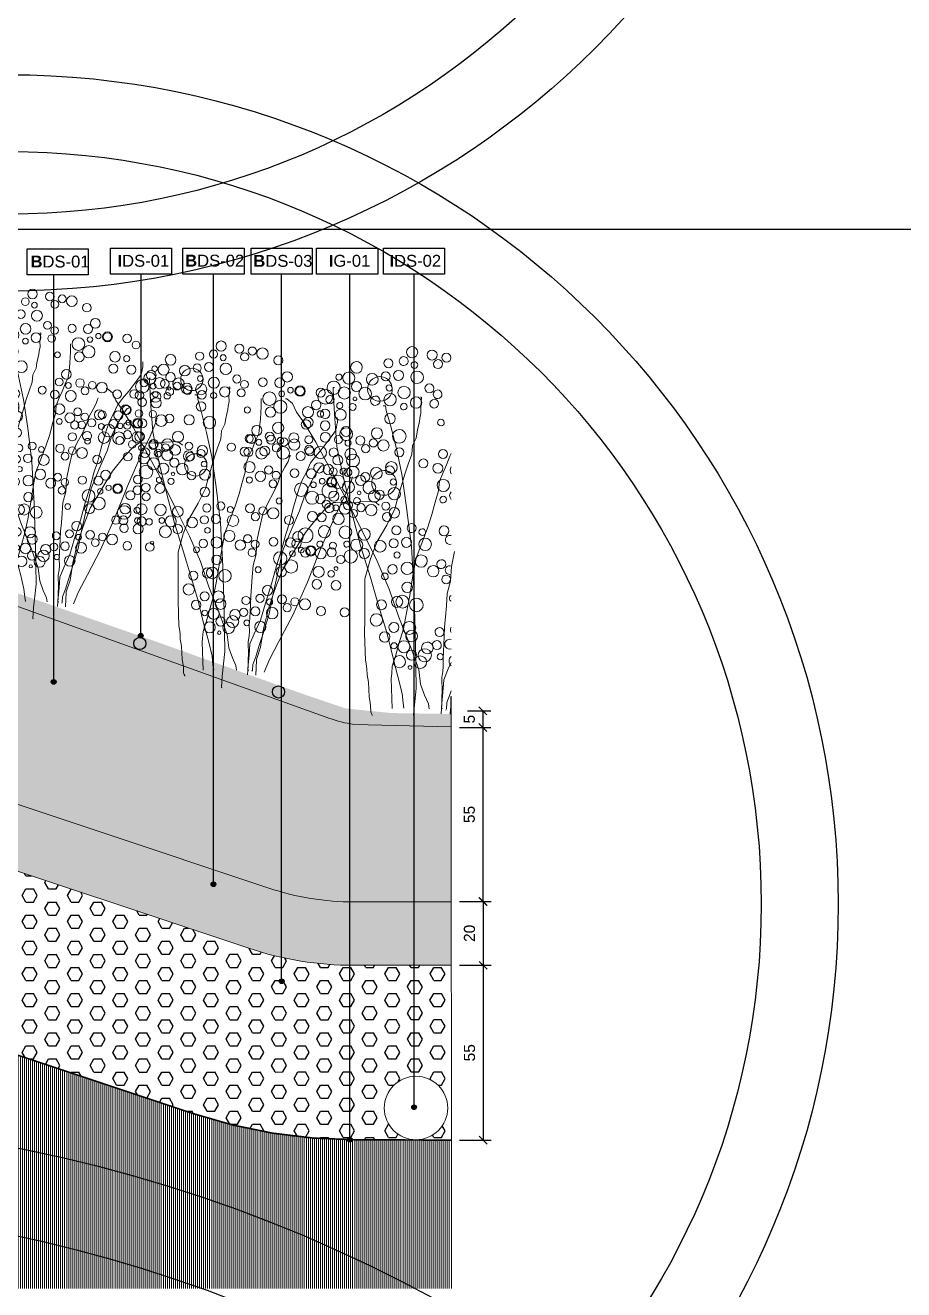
# Model space of a CAD drawing. Header units: metres. Extents: x -325 to 301, y -147 to 149.
# Drawn here: x 19.203 to 21.973, y 60.111 to 64.099 of the extents above; entities that cross this region are included whole.
import ezdxf

# ---------------------------------------------------------------- set-up
doc = ezdxf.new("R2010")
doc.units = ezdxf.units.M
doc.linetypes.add('ACAD_ISO03W100', pattern=[30, 12, -18])
doc.layers.get('Defpoints').update_dxf_attribs({"lineweight": 13})
for name, color, linetype, plot in [('-aux', 50, 'Continuous', False), ('-AUX-QAD', 5, 'Continuous', False), ('-AUX_MON', 3, 'Continuous', False), ('-AUX_RIM', 2, 'Continuous', False)]:
    doc.layers.add(name, color=color, linetype=linetype, plot=plot)
doc.layers.add('0-TX-1_25', color=7, linetype='Continuous', true_color=0x3f4f7f)
for name, color, linetype in [('02-L-Geotextile', 32, 'Continuous'), ('02-TRAÇ-D-linia 2', 251, 'Continuous'), ('10-DET-encoixinat', 37, 'Continuous'), ('10-DET_TERRENY_compactat', 252, 'Continuous'), ('10-DET_TERRENY_sol estructural', 251, 'Continuous'), ('A-KEYPLAN_HATCH', 7, 'Continuous'), ('A_TEXT_2', 7, 'Continuous')]:
    doc.layers.add(name, color=color, linetype=linetype)
for name, color, linetype, lineweight in [('05-VEG-gris 50%', 253, 'Continuous', 18), ('1-CM', 7, 'Continuous', 0), ('2-formigó', 7, 'Continuous', 0), ('2-L-secció', 1, 'Continuous', 0), ('3-TR Seleccionat', 44, 'Continuous', 0)]:
    doc.layers.add(name, color=color, linetype=linetype, lineweight=lineweight)
doc.styles.get("Standard").update_dxf_attribs({"font": 'arial.ttf'})
doc.dimstyles.new('ISO-25', dxfattribs={"dimtxt": 0.1, "dimasz": 0.1, "dimexe": 0.1, "dimexo": 0.1, "dimgap": 0.1, "dimtad": 1, "dimdec": 0, "dimlfac": 100, "dimzin": 9, "dimtxsty": 'Standard', "dimblk": 'OBLIQUE', "dimcen": 0.1, "dimadec": 0, "dimazin": 0, "dimtfac": 1, "dimtdec": 0, "dimtmove": 0, "dimatfit": 3, "dimldrblk": 'OBLIQUE', "dimfxl": 1, "dimarcsym": 0})

# ---------------------------------------------------------------- blocks, each defined once
blk = doc.blocks.new('ccddddddddddd')
for points in [[(92.171, 14.455), (92.16, 14.543), (92.149, 14.718), (92.084, 15.025), (91.996, 15.397), (91.908, 15.813), (91.777, 16.295), (91.645, 16.798), (91.492, 17.346), (91.361, 17.915), (91.229, 18.528), (91.12, 19.142), (91.098, 19.645), (91.087, 20.017), (91.087, 20.193), (91.109, 20.193)], [(90.232, 20.017), (90.254, 20.017), (90.353, 19.93), (90.419, 19.777), (90.55, 19.579), (90.747, 19.229), (90.966, 18.791), (91.229, 18.266), (91.514, 17.652), (91.777, 17.083), (91.974, 16.579), (92.127, 16.076), (92.325, 15.528), (92.456, 15.134), (92.478, 14.871), (92.544, 14.674), (92.609, 14.521), (92.62, 14.433)], [(92.631, 19.974), (92.653, 19.974), (92.642, 19.886), (92.631, 19.798), (92.631, 19.689), (92.609, 19.601), (92.598, 19.536), (92.576, 19.448), (92.555, 19.36), (92.533, 19.251), (92.467, 19.12), (92.445, 18.966), (92.379, 18.791), (92.314, 18.616), (92.248, 18.419), (92.182, 18.222), (92.116, 18.003), (91.963, 17.718), (91.788, 17.433), (91.656, 17.127), (91.547, 16.776), (91.536, 16.382), (91.525, 16.054), (91.514, 15.813), (91.514, 15.331), (91.525, 15.265), (91.536, 15.178), (91.536, 15.068), (91.547, 15.003), (91.558, 14.937), (91.558, 14.674), (91.569, 14.609), (91.58, 14.521), (91.58, 14.411), (91.591, 14.379), (91.602, 14.357), (91.602, 14.346)], [(91.963, 19.842), (92.007, 19.842), (92.018, 19.755), (92.084, 19.492), (92.171, 19.098), (92.259, 18.616), (92.325, 18.025), (92.39, 17.324), (92.412, 16.47), (92.412, 15.572), (92.401, 14.806), (92.335, 14.324), (92.314, 14.105), (92.325, 14.094)], [(93.256, 19.733), (93.256, 19.569), (93.245, 19.459), (93.234, 19.328), (93.212, 19.174), (93.19, 19.043), (93.124, 18.912), (93.058, 18.758), (92.993, 18.627), (92.927, 18.474), (92.905, 18.298), (92.839, 18.101), (92.774, 17.882), (92.686, 17.641), (92.576, 17.379), (92.467, 17.116), (92.401, 16.809), (92.335, 16.459), (92.27, 16.152), (92.204, 15.868), (92.116, 15.605), (92.051, 15.386), (91.985, 15.211), (91.974, 15.079), (91.963, 14.992), (91.963, 14.455)], [(94.734, 19.317), (94.734, 19.207), (94.723, 19.185), (94.712, 19.12), (94.69, 19.054), (94.624, 18.966), (94.537, 18.857), (94.427, 18.725), (94.296, 18.572), (94.186, 18.441), (94.099, 18.266), (94.011, 18.112), (93.945, 17.937), (93.88, 17.74), (93.814, 17.543), (93.748, 17.302), (93.661, 17.061), (93.573, 16.776), (93.463, 16.448), (93.354, 16.098), (93.222, 15.725), (93.113, 15.397), (92.981, 15.134), (92.894, 14.937), (92.872, 14.718), (92.85, 14.521), (92.839, 14.411), (92.828, 14.346), (92.828, 14.335)], [(92.85, 14.422), (92.839, 14.455), (92.85, 14.521), (92.85, 14.652), (92.861, 14.718), (92.861, 14.981), (92.883, 15.09), (92.894, 15.178), (92.894, 15.309), (92.905, 15.441), (92.916, 15.572), (92.927, 15.703), (92.938, 15.879), (92.96, 16.054), (92.981, 16.251), (93.003, 16.47), (93.069, 16.689), (93.091, 16.952), (93.157, 17.214), (93.222, 17.477), (93.332, 17.696), (93.441, 17.871), (93.529, 18.047), (93.595, 18.222), (93.682, 18.375), (93.748, 18.485), (93.77, 18.55), (93.781, 18.572), (93.792, 18.594), (93.792, 18.605)], [(92.916, 14.401), (92.927, 14.422), (92.938, 14.532), (93.003, 14.685), (93.069, 14.882), (93.179, 15.189), (93.288, 15.517), (93.376, 15.911), (93.595, 16.744), (93.77, 17.138), (93.945, 17.51), (94.055, 17.817), (94.164, 18.036), (94.296, 18.255), (94.384, 18.364), (94.405, 18.375), (94.416, 18.375)], [(93.157, 14.379), (93.266, 14.619), (93.463, 14.97), (93.748, 15.474), (94.055, 16.109), (94.34, 16.766), (94.624, 17.357), (94.844, 17.795), (94.975, 18.079), (94.997, 18.145)], [(92.992, 14.324), (92.992, 14.346), (93.003, 14.455), (93.014, 14.63), (93.102, 14.871), (93.168, 15.222), (93.277, 15.616), (93.409, 15.966), (93.562, 16.339), (94.044, 17.083), (94.307, 17.39), (94.504, 17.587), (94.614, 17.652), (94.657, 17.652), (94.745, 17.641), (95.008, 17.641), (95.03, 17.631), (95.052, 17.631)], [(94.745, 17.641), (95.106, 17.641), (95.128, 17.652), (95.413, 17.652), (95.413, 17.641), (95.435, 17.641), (95.435, 17.631), (95.446, 17.62), (95.457, 17.62), (95.457, 17.609), (95.479, 17.598), (95.49, 17.587), (95.501, 17.576)]]:
    blk.add_lwpolyline(points)
for centre, radius in [((92.507, 20.78), 0.0991), ((92.862, 20.718), 0.0883), ((91.511, 20.539), 0.104), ((92.08, 20.594), 0.0797), ((92.354, 20.627), 0.0797), ((92.54, 20.55), 0.059), ((92.961, 20.554), 0.0797), ((93.114, 20.663), 0.0797), ((93.311, 20.609), 0.11), ((93.618, 20.466), 0.0883), ((91.094, 20.189), 0.118), ((91.193, 20.375), 0.0548), ((91.368, 20.353), 0.108), ((91.5, 20.2), 0.0903), ((91.784, 20.32), 0.104), ((91.916, 20.145), 0.219), ((92.025, 20.364), 0.0797), ((92.255, 20.375), 0.0883), ((92.584, 20.331), 0.112), ((90.941, 20.036), 0.132), ((91.281, 20.09), 0.108), ((91.652, 20.068), 0.112), ((92.091, 19.948), 0.109), ((92.08, 20.156), 0.0547), ((92.343, 20.068), 0.109), ((92.796, 20.127), 0.0797), ((92.939, 20.017), 0.0774), ((93.3, 20.05), 0.0834), ((93.629, 20.028), 0.0936), ((93.782, 20.138), 0.101), ((90.776, 19.893), 0.0836), ((90.929, 19.729), 0.0834), ((91.204, 19.707), 0.098), ((91.193, 19.871), 0.0548), ((91.423, 19.838), 0.062), ((91.467, 19.981), 0.0328), ((91.828, 19.937), 0.0834), ((92.332, 19.817), 0.059), ((92.551, 19.882), 0.101), ((92.873, 19.853), 0.0774), ((93.421, 19.722), 0.131), ((93.662, 19.809), 0.0558), ((93.837, 19.875), 0.0548), ((94.023, 19.853), 0.101), ((94.023, 19.853), 0.0855), ((94.428, 19.809), 0.0883), ((90.087, 19.507), 0.0991), ((90.623, 19.587), 0.0883), ((92.08, 19.609), 0.0936), ((92.983, 19.514), 0.059), ((93.432, 19.459), 0.101), ((93.629, 19.558), 0.128), ((93.629, 19.558), 0.128), ((94.166, 19.437), 0.108), ((94.604, 19.667), 0.0797), ((89.599, 19.321), 0.0797), ((89.933, 19.354), 0.0797), ((90.119, 19.277), 0.059), ((90.36, 19.321), 0.0883), ((90.625, 19.278), 0.0692), ((90.919, 19.313), 0.0876), ((91.291, 19.357), 0.114), ((91.839, 19.357), 0.0991), ((92.233, 19.291), 0.121), ((94.407, 19.393), 0.0639), ((89.545, 19.091), 0.0797), ((89.835, 19.102), 0.0883), ((90.163, 19.058), 0.112), ((90.471, 18.991), 0.0797), ((90.624, 19.101), 0.0797), ((90.821, 19.046), 0.11), ((93.155, 19.106), 0.0991), ((94.122, 19.196), 0.0936), ((94.494, 19.163), 0.0936), ((94.899, 19.037), 0.0991), ((90.957, 18.739), 0.0928), ((91.128, 18.904), 0.0883), ((91.4, 18.886), 0.114), ((92.078, 18.741), 0.104), ((92.647, 18.796), 0.0797), ((93.002, 18.953), 0.0797), ((93.188, 18.876), 0.059), ((93.429, 18.92), 0.0883), ((93.528, 18.756), 0.0797), ((93.681, 18.866), 0.0797), ((93.878, 18.811), 0.11), ((94.745, 18.884), 0.0797), ((94.932, 18.807), 0.059), ((95.173, 18.851), 0.0883), ((95.425, 18.796), 0.0797), ((95.622, 18.742), 0.11), ((91.118, 18.515), 0.118), ((91.217, 18.701), 0.0548), ((91.392, 18.679), 0.108), ((91.524, 18.526), 0.0903), ((91.808, 18.647), 0.104), ((91.94, 18.471), 0.219), ((92.049, 18.69), 0.0797), ((92.904, 18.701), 0.0883), ((93.232, 18.658), 0.112), ((94.185, 18.668), 0.0883), ((94.647, 18.632), 0.0883), ((94.975, 18.588), 0.112), ((95.271, 18.687), 0.0797), ((95.928, 18.599), 0.0883), ((90.965, 18.362), 0.132), ((91.305, 18.417), 0.108), ((91.491, 18.307), 0.0328), ((91.676, 18.395), 0.112), ((91.852, 18.263), 0.0834), ((92.115, 18.274), 0.109), ((92.104, 18.482), 0.0547), ((92.991, 18.395), 0.109), ((93.199, 18.209), 0.101), ((93.364, 18.329), 0.0797), ((93.867, 18.252), 0.0834), ((94.196, 18.23), 0.0936), ((94.349, 18.34), 0.101), ((94.624, 18.255), 0.0774), ((94.909, 18.233), 0.0774), ((90.8, 18.22), 0.0836), ((90.953, 18.055), 0.0834), ((91.228, 18.033), 0.098), ((91.217, 18.198), 0.0548), ((91.447, 18.165), 0.062), ((92.98, 18.143), 0.059), ((93.44, 18.055), 0.0774), ((93.506, 18.22), 0.0774), ((94.229, 18.012), 0.0558), ((94.404, 18.077), 0.0548), ((94.59, 18.055), 0.101), ((94.59, 18.055), 0.0855), ((95.249, 18.134), 0.0903), ((90.647, 17.913), 0.0883), ((92.104, 17.935), 0.0936), ((93.988, 17.924), 0.131), ((94.196, 17.76), 0.128), ((94.196, 17.76), 0.128), ((94.622, 17.779), 0.0991), ((95.413, 17.751), 0.114), ((90.514, 17.581), 0.132), ((90.854, 17.636), 0.108), ((91.225, 17.614), 0.112), ((91.562, 17.566), 0.104), ((92.132, 17.621), 0.0797), ((92.406, 17.653), 0.0797), ((92.592, 17.577), 0.059), ((92.978, 17.587), 0.0883), ((93.23, 17.532), 0.0797), ((93.428, 17.478), 0.11), ((93.55, 17.716), 0.059), ((94.469, 17.625), 0.0797), ((94.655, 17.549), 0.059), ((94.896, 17.593), 0.0883), ((95.148, 17.538), 0.0797), ((95.345, 17.483), 0.11), ((95.632, 17.554), 0.0774), ((90.349, 17.439), 0.0836), ((90.502, 17.274), 0.0834), ((90.777, 17.252), 0.098), ((90.766, 17.417), 0.0548), ((90.996, 17.384), 0.062), ((91.245, 17.402), 0.0548), ((91.42, 17.38), 0.108), ((91.552, 17.226), 0.0903), ((91.836, 17.347), 0.104), ((92.077, 17.391), 0.0797), ((92.307, 17.402), 0.0883), ((92.636, 17.358), 0.112), ((93.077, 17.423), 0.0797), ((93.734, 17.335), 0.0883), ((94.37, 17.374), 0.0883), ((94.699, 17.33), 0.112), ((94.994, 17.428), 0.0797), ((95.652, 17.341), 0.0883), ((91.308, 17.182), 0.118), ((92.132, 17.183), 0.0547), ((92.557, 17.062), 0.109), ((92.913, 16.996), 0.0797), ((93.899, 17.007), 0.101), ((91.04, 16.974), 0.0328), ((91.905, 16.81), 0.059), ((92.042, 16.93), 0.0834), ((92.305, 16.941), 0.109), ((92.765, 16.876), 0.101), ((93.055, 16.886), 0.0774), ((93.417, 16.919), 0.0834), ((93.745, 16.897), 0.0936), ((94.14, 16.722), 0.101), ((92.294, 16.602), 0.0936), ((92.989, 16.722), 0.0774), ((93.537, 16.591), 0.131), ((93.778, 16.678), 0.0558), ((93.953, 16.744), 0.0548), ((94.14, 16.722), 0.0855), ((94.545, 16.678), 0.0883), ((94.72, 16.536), 0.0797), ((91.829, 16.306), 0.0876), ((92.108, 16.35), 0.0991), ((92.201, 16.35), 0.114), ((92.448, 16.284), 0.121), ((93.099, 16.383), 0.059), ((93.548, 16.328), 0.101), ((93.745, 16.427), 0.128), ((93.745, 16.427), 0.128), ((94.282, 16.306), 0.108), ((94.523, 16.262), 0.0639), ((91.731, 16.039), 0.11), ((94.238, 16.065), 0.0936), ((94.611, 16.032), 0.0936), ((92.038, 15.897), 0.0883), ((92.309, 15.879), 0.114), ((92.346, 15.735), 0.104), ((92.845, 15.789), 0.0797), ((93.119, 15.822), 0.0797), ((93.272, 15.975), 0.0991), ((93.546, 15.789), 0.0883), ((91.866, 15.732), 0.0928), ((92.029, 15.57), 0.0548), ((92.204, 15.548), 0.108), ((92.62, 15.516), 0.104), ((92.79, 15.559), 0.0797), ((93.02, 15.57), 0.0883), ((93.349, 15.527), 0.112), ((93.305, 15.746), 0.059), ((93.644, 15.625), 0.0797), ((93.798, 15.735), 0.0797), ((93.995, 15.68), 0.11), ((94.302, 15.537), 0.0883), ((94.763, 15.501), 0.0883), ((92.116, 15.286), 0.108), ((92.335, 15.395), 0.0903), ((92.488, 15.264), 0.112), ((92.571, 15.384), 0.118), ((92.845, 15.351), 0.0547), ((93.108, 15.264), 0.109), ((92.303, 15.176), 0.0328)]:
    blk.add_circle(centre, radius)
blk = doc.blocks.new('hatch keyplan 2')
at = {"layer": 'A-KEYPLAN_HATCH'}
blk.add_lwpolyline([(0, 0.00548), (0.01287, 0.00548), (0.01287, 0), (0, 0)], close=True, dxfattribs=at)
blk = doc.blocks.new('hatch keyplan')
at = {"layer": 'A-KEYPLAN_HATCH'}
blk.add_blockref('hatch keyplan 2', (1.43058, 0.85215), dxfattribs=at)
blk = doc.blocks.new('I-06A')
at = {"layer": 'A-KEYPLAN_HATCH'}
blk.add_blockref('hatch keyplan', (-1.43058, -0.85215), dxfattribs=at)
at = {"layer": 'A_TEXT_2', "insert": (-0.0008, 0.00405), "char_height": 0.0025, "attachment_point": 1}
blk.add_mtext_dynamic_manual_height_columns('\\pi0.00229;{\\fArial|b1|i0|c0|p34;I}DS-01', width=0.0145619, gutter_width=0.015, heights=[0], dxfattribs=at)
blk = doc.blocks.new('B-DS01')
at = {"layer": 'A-KEYPLAN_HATCH'}
blk.add_blockref('hatch keyplan', (-1.43058, -0.85215), dxfattribs=at)
at = {"layer": 'A_TEXT_2', "insert": (-0.0008, 0.00403), "char_height": 0.0025, "attachment_point": 1}
blk.add_mtext_dynamic_manual_height_columns('\\pi0.00152;{\\fArial|b1|i0|c0|p34;B}DS-01', width=0.0145619, gutter_width=0.015, heights=[0], dxfattribs=at)
blk = doc.blocks.new('I-06B')
at = {"layer": 'A-KEYPLAN_HATCH'}
blk.add_blockref('hatch keyplan', (-1.43058, -0.85215), dxfattribs=at)
at = {"layer": 'A_TEXT_2', "insert": (-0.0008, 0.00405), "char_height": 0.0025, "attachment_point": 1}
blk.add_mtext_dynamic_manual_height_columns('\\pi0.00206;{\\fArial|b1|i0|c0|p34;I}DS-02', width=0.0145619, gutter_width=0.015, heights=[0], dxfattribs=at)
blk = doc.blocks.new('_Oblique')
at = {"color": 0, "lineweight": -2}
blk.add_line((-0.5, -0.5), (0.5, 0.5), dxfattribs=at)
blk = doc.blocks.new('*D85')
at = {"layer": '0-TX-1_25', "color": 0, "lineweight": -2, "transparency": 16777216}
for p, q in [((20.597, 61.937), (20.6709, 61.937)), ((20.6459, 61.937), (20.6459, 61.8845)), ((20.5722, 61.8845), (20.6709, 61.8845))]:
    blk.add_line(p, q, dxfattribs=at)
at = {"layer": 'Defpoints', "color": 0, "transparency": 16777216}
for p in [(20.572, 61.937), (20.5472, 61.8845), (20.6459, 61.8845)]:
    blk.add_point(p, dxfattribs=at)
at = {"layer": '0-TX-1_25', "color": 0, "lineweight": -2, "transparency": 16777216, "xscale": 0.025, "yscale": 0.025, "zscale": 0.025}
for p, rotation in [((20.6459, 61.937), 90), ((20.6459, 61.8845), 270)]:
    blk.add_blockref('_Oblique', p, dxfattribs=dict(at, rotation=rotation))
at = {"layer": '0-TX-1_25', "color": 0, "transparency": 16777216, "insert": (20.6031, 61.9108), "char_height": 0.035, "attachment_point": 5, "rotation": 90}
blk.add_mtext('5', dxfattribs=at)
blk = doc.blocks.new('*D86')
at = {"layer": '0-TX-1_25', "color": 0, "lineweight": -2, "transparency": 16777216}
for p, q in [((20.5869, 61.8845), (20.6709, 61.8845)), ((20.6459, 61.8845), (20.6459, 61.336)), ((20.5722, 61.336), (20.6709, 61.336))]:
    blk.add_line(p, q, dxfattribs=at)
at = {"layer": 'Defpoints', "color": 0, "transparency": 16777216}
for p in [(20.5619, 61.8845), (20.5472, 61.336), (20.6459, 61.336)]:
    blk.add_point(p, dxfattribs=at)
at = {"layer": '0-TX-1_25', "color": 0, "lineweight": -2, "transparency": 16777216, "xscale": 0.025, "yscale": 0.025, "zscale": 0.025}
for p, rotation in [((20.6459, 61.8845), 90), ((20.6459, 61.336), 270)]:
    blk.add_blockref('_Oblique', p, dxfattribs=dict(at, rotation=rotation))
at = {"layer": '0-TX-1_25', "color": 0, "transparency": 16777216, "insert": (20.6031, 61.6103), "char_height": 0.035, "attachment_point": 5, "rotation": 90}
blk.add_mtext('55', dxfattribs=at)
blk = doc.blocks.new('*D87')
at = {"layer": '0-TX-1_25', "color": 0, "lineweight": -2, "transparency": 16777216}
for p, q in [((20.5869, 61.336), (20.6716, 61.336)), ((20.6466, 61.336), (20.6466, 61.1345)), ((20.5722, 61.1345), (20.6716, 61.1345))]:
    blk.add_line(p, q, dxfattribs=at)
at = {"layer": 'Defpoints', "color": 0, "transparency": 16777216}
for p in [(20.5619, 61.336), (20.5472, 61.1345), (20.6466, 61.1345)]:
    blk.add_point(p, dxfattribs=at)
at = {"layer": '0-TX-1_25', "color": 0, "lineweight": -2, "transparency": 16777216, "xscale": 0.025, "yscale": 0.025, "zscale": 0.025}
for p, rotation in [((20.6466, 61.336), 90), ((20.6466, 61.1345), 270)]:
    blk.add_blockref('_Oblique', p, dxfattribs=dict(at, rotation=rotation))
at = {"layer": '0-TX-1_25', "color": 0, "transparency": 16777216, "insert": (20.6037, 61.2353), "char_height": 0.035, "attachment_point": 5, "rotation": 90}
blk.add_mtext('20', dxfattribs=at)
blk = doc.blocks.new('*D88')
at = {"layer": '0-TX-1_25', "color": 0, "lineweight": -2, "transparency": 16777216}
for p, q in [((20.5869, 61.1345), (20.6716, 61.1345)), ((20.6466, 61.1345), (20.6466, 60.5831)), ((20.5722, 60.5831), (20.6716, 60.5831))]:
    blk.add_line(p, q, dxfattribs=at)
at = {"layer": 'Defpoints', "color": 0, "transparency": 16777216}
for p in [(20.5619, 61.1345), (20.5472, 60.5831), (20.6466, 60.5831)]:
    blk.add_point(p, dxfattribs=at)
at = {"layer": '0-TX-1_25', "color": 0, "lineweight": -2, "transparency": 16777216, "xscale": 0.025, "yscale": 0.025, "zscale": 0.025}
for p, rotation in [((20.6466, 61.1345), 90), ((20.6466, 60.5831), 270)]:
    blk.add_blockref('_Oblique', p, dxfattribs=dict(at, rotation=rotation))
at = {"layer": '0-TX-1_25', "color": 0, "transparency": 16777216, "insert": (20.6038, 60.8588), "char_height": 0.035, "attachment_point": 5, "rotation": 90}
blk.add_mtext('55', dxfattribs=at)
blk = doc.blocks.new('POINT')
at = {"layer": '0-TX-1_25'}
h = blk.add_hatch(dxfattribs=at)
h.set_pattern_fill('ANGLE', color=256)
h.set_pattern_definition([(0, (-83.747, -12.726), (0, 6.985), [5.08, -1.905]), (90, (-83.747, -12.726), (-6.985, 4e-16), [5.08, -1.905])])
edge = h.paths.add_edge_path()
edge.add_arc((0, 0), 0.0075, 0, 360)
h = blk.add_hatch(color=256, dxfattribs=at)
h.dxf.hatch_style = 1
edge = h.paths.add_edge_path()
edge.add_arc((0, 0), 0.0075, 0, 360)
blk.add_circle((0, 0), 0.0075, dxfattribs=at)
blk = doc.blocks.new('IG01')
at = {"layer": 'A-KEYPLAN_HATCH', "xscale": 10, "yscale": 10, "zscale": 10}
blk.add_blockref('hatch keyplan', (-14.3058, -8.5215), dxfattribs=at)
at = {"layer": 'A_TEXT_2', "insert": (-0.008, 0.0405), "char_height": 0.025, "attachment_point": 1}
blk.add_mtext_dynamic_manual_height_columns('\\pi0.03354;{\\fArial|b1|i0|c0|p34;I}G-01', width=0.145619, gutter_width=0.15, heights=[0], dxfattribs=at)
blk = doc.blocks.new('B-DS02')
at = {"layer": 'A-KEYPLAN_HATCH'}
blk.add_blockref('hatch keyplan', (-1.43058, -0.85215), dxfattribs=at)
at = {"layer": 'A_TEXT_2', "insert": (-0.0008, 0.00408), "char_height": 0.0025, "attachment_point": 1}
blk.add_mtext_dynamic_manual_height_columns('\\pi0.00129;{\\fArial|b1|i0|c0|p34;B}DS-02', width=0.0145619, gutter_width=0.015, heights=[0], dxfattribs=at)
blk = doc.blocks.new('B-DS03')
at = {"layer": 'A-KEYPLAN_HATCH'}
blk.add_blockref('hatch keyplan', (-1.43058, -0.85215), dxfattribs=at)
at = {"layer": 'A_TEXT_2', "insert": (-0.0008, 0.00403), "char_height": 0.0025, "attachment_point": 1}
blk.add_mtext_dynamic_manual_height_columns('\\pi0.00128;{\\fArial|b1|i0|c0|p34;B}DS-03', width=0.0145619, gutter_width=0.015, heights=[0], dxfattribs=at)

msp = doc.modelspace()

# ---------------------------------------------------------------- hatches: boundary and pattern name
at = {"layer": '10-DET-encoixinat'}
h = msp.add_hatch(dxfattribs=at)
h.set_pattern_fill('CROSS', color=256, scale=0.05, angle=91.6689)
h.set_pattern_definition([(135.91082, (8.614241, 57.76429), (-0.017675436, -0.000281006), [0.00625, -0.01875]), (225.91082, (8.614171, 57.768709), (0.000281006, -0.017675436), [0.00625, -0.01875])])
edge = h.paths.add_edge_path()
edge.add_line((20.5464, 61.3345), (20.546, 61.8872))
edge.add_line((20.546, 61.8872), (20.2397, 61.8945))
edge.add_arc((20.2913, 62.2755), 0.3845, 250.1312, 262.2851, ccw=False)
edge.add_line((20.1606, 61.9139), (18.8535, 62.3831))
edge.add_line((18.8535, 62.3831), (18.7636, 62.3831))
edge.add_line((18.7636, 62.3831), (18.7636, 62.2131))
edge.add_line((18.7636, 62.2131), (18.8536, 61.8831))
edge.add_line((18.8536, 61.8831), (18.8933, 61.7374))
edge.add_line((18.8933, 61.7374), (19.9709, 61.3782))
edge.add_arc((20.2397, 62.1845), 0.85, 251.565, 270)
edge.add_line((20.2397, 61.3345), (20.5464, 61.3345))
at = {"layer": '10-DET_TERRENY_compactat'}
h = msp.add_hatch(dxfattribs=at)
h.set_pattern_fill('HEX', color=256, scale=0.002, angle=0.57823)
h.paths.add_polyline_path([(20.546, 61.8872), (20.546, 61.9271), (20.3576, 61.9301), (20.2128, 61.9448), (20.0845, 61.9883), (19.6141, 62.1559), (19.1906, 62.304), (18.8551, 62.3996), (18.7636, 62.3996), (18.7636, 62.3831), (18.8535, 62.3831), (19.1487, 62.2771), (19.8231, 62.0288), (20.0404, 61.957), (20.1606, 61.9139), (20.2202, 61.8976), (20.2594, 61.894)])
at = {"layer": '10-DET_TERRENY_sol estructural'}
h = msp.add_hatch(dxfattribs=at)
h.set_pattern_fill('AR-SAND', color=256, scale=0.0004, angle=-43.7343)
h.set_pattern_definition([(289.31222, (17.140744, 53.370754), (0.018798228, -0.00550243), [0, -0.0154432, 0, -0.017272, 0, -0.01651]), (259.31222, (17.140744, 53.370754), (0.02162803, -0.02603235), [0, -0.0083312, 0, -0.0139192, 0, -0.005334]), (219.31222, (17.144644, 53.382626), (-0.009821156, -0.030076876), [0, -0.00508, 0, -0.018288, 0, -0.023876]), (209.31222, (17.144644, 53.382626), (-0.00106157, -0.03179966), [0, -0.00254, 0, -0.0119888, 0, -0.013716])])
edge = h.paths.add_edge_path()
edge.add_line((20.5465, 61.1345), (20.5464, 61.3345))
edge.add_line((20.5464, 61.3345), (20.2397, 61.3345))
edge.add_arc((20.2397, 62.1845), 0.85, 251.565, 270, ccw=False)
edge.add_line((19.9709, 61.3782), (18.8933, 61.7374))
edge.add_line((18.8933, 61.7374), (18.9565, 61.5055))
edge.add_line((18.9565, 61.5055), (19.9076, 61.1884))
edge.add_arc((20.2397, 62.1845), 1.05, 251.565, 270)
edge.add_line((20.2397, 61.1345), (20.5465, 61.1345))
h = msp.add_hatch(dxfattribs=at)
h.set_pattern_fill('HEX', color=256, scale=0.0075, angle=0.01078)
edge = h.paths.add_edge_path()
edge.add_arc((20.435, 60.6845), 0.1, 270.7339, 629.2661)
edge.add_line((20.4337, 60.5845), (20.2397, 60.5845))
edge.add_arc((20.2397, 62.1845), 1.6, 251.565, 270, ccw=False)
edge.add_line((19.7337, 60.6666), (19.1305, 60.8677))
edge.add_line((19.1305, 60.8677), (18.9565, 61.5055))
edge.add_line((18.9565, 61.5055), (19.9076, 61.1884))
edge.add_arc((20.2397, 62.1845), 1.05, 251.565, 270)
edge.add_line((20.2397, 61.1345), (20.5465, 61.1345))
edge.add_line((20.5465, 61.1345), (20.5469, 60.5845))
edge.add_line((20.5469, 60.5845), (20.4363, 60.5845))
at = {"layer": '3-TR Seleccionat'}
h = msp.add_hatch(dxfattribs=at)
h.set_pattern_fill('ANSI31', color=256, scale=0.002, angle=225, style=0)
h.set_pattern_definition([(270, (1.083747, 0.0628616), (0.00635, -4e-19), [])])
edge = h.paths.add_edge_path()
edge.add_line((20.5472, 60.1148), (20.5469, 60.5845))
edge.add_line((20.5469, 60.5845), (20.2397, 60.5845))
edge.add_arc((20.2397, 62.1845), 1.6, 251.565, 270, ccw=False)
edge.add_line((19.7337, 60.6666), (19.1305, 60.8677))
edge.add_line((19.1305, 60.8677), (18.8536, 61.8831))
edge.add_line((18.8536, 61.8831), (18.8536, 60.1148))
edge.add_line((18.8536, 60.1148), (20.5472, 60.1148))

# ---------------------------------------------------------------- linework, layer by layer
at = {"layer": '-aux'}
msp.add_lwpolyline([(12.2345, 63.4567), (142.2345, 63.4567)], dxfattribs=at)
at = {"layer": '-AUX-QAD'}
for radius in [2.6156, 2.373]:
    msp.add_circle((19.1505, 65.8766), radius, dxfattribs=at)
at = {"layer": '-AUX_MON'}
for radius in [2.6156, 2.373]:
    msp.add_circle((19.1505, 61.3278), radius, dxfattribs=at)
at = {"layer": '-AUX_RIM'}
for radius in [4.6517, 4.3795]:
    msp.add_circle((18.2704, 55.9958), radius, dxfattribs=at)
at = {"layer": '0-TX-1_25'}
for p, q in [((19.5673, 62.174), (19.5681, 63.3145)), ((20.4289, 60.687), (20.4289, 63.3145))]:
    msp.add_line(p, q, dxfattribs=at)
for points in [[(19.2927, 62.0285), (19.2927, 63.3124)], [(19.7964, 61.3902), (19.7964, 63.3145)], [(20.0115, 61.0843), (20.0115, 63.3145)], [(20.2268, 60.5846), (20.2266, 63.3145)]]:
    msp.add_lwpolyline(points, dxfattribs=at)
at = {"layer": '02-L-Geotextile', "linetype": 'ACAD_ISO03W100', "ltscale": 0.002, "const_width": 0.005}
msp.add_lwpolyline([(20.5469, 60.5831), (20.2397, 60.5845, -0.080612), (19.7337, 60.6666), (19.1305, 60.8677), (18.8454, 61.9331)], format="xyb", dxfattribs=at)
at = {"layer": '02-TRAÇ-D-linia 2'}
for centre in [(19.5644, 62.1495), (20.0016, 61.9967)]:
    msp.add_circle(centre, 0.0191, dxfattribs=at)
at = {"layer": '05-VEG-gris 50%'}
for p, q in [((20.1741, 62.9566), (20.178, 62.9567)), ((20.1751, 62.9255), (20.1741, 62.9566)), ((20.0236, 62.921), (20.0275, 62.9211)), ((20.0275, 62.9211), (20.0455, 62.9061)), ((20.0455, 62.9061), (20.0579, 62.8793)), ((20.179, 62.8596), (20.1751, 62.9255)), ((20.3313, 62.8991), (20.3391, 62.8993)), ((20.3391, 62.8993), (20.3415, 62.8839)), ((20.4491, 62.926), (20.4529, 62.9261)), ((20.4515, 62.9105), (20.45, 62.8949)), ((20.45, 62.8949), (20.4506, 62.8755)), ((20.4529, 62.9261), (20.4515, 62.9105)), ((20.0579, 62.8793), (20.0823, 62.845)), ((20.1856, 62.7704), (20.179, 62.8596)), ((20.3415, 62.8839), (20.3545, 62.8377)), ((20.4456, 62.8482), (20.4422, 62.8325)), ((20.4472, 62.8599), (20.4456, 62.8482)), ((20.4506, 62.8755), (20.4472, 62.8599)), ((20.0823, 62.845), (20.1191, 62.784)), ((20.3545, 62.8377), (20.3722, 62.7683)), ((20.4387, 62.8169), (20.4354, 62.7973)), ((20.4422, 62.8325), (20.4387, 62.8169)), ((20.1191, 62.784), (20.1602, 62.7075)), ((20.2082, 62.6623), (20.1856, 62.7704)), ((20.3722, 62.7683), (20.3903, 62.6833)), ((20.4245, 62.7737), (20.4214, 62.7464)), ((20.4354, 62.7973), (20.4245, 62.7737)), ((20.4214, 62.7464), (20.4107, 62.715)), ((20.5421, 62.7403), (20.5312, 62.7128)), ((20.546, 62.7489), (20.5421, 62.7403)), ((20.1602, 62.7075), (20.2096, 62.6157)), ((20.4107, 62.715), (20.4, 62.6836)), ((20.5203, 62.6892), (20.5095, 62.6617)), ((20.5312, 62.7128), (20.5203, 62.6892)), ((20.2348, 62.5543), (20.2082, 62.6623)), ((20.3894, 62.6483), (20.3788, 62.6131)), ((20.4, 62.6836), (20.3894, 62.6483)), ((20.3903, 62.6833), (20.4051, 62.5789)), ((20.5095, 62.6617), (20.5065, 62.6305)), ((20.2096, 62.6157), (20.2634, 62.5086)), ((20.3788, 62.6131), (20.3683, 62.5739)), ((20.5065, 62.6305), (20.4959, 62.5952)), ((20.3683, 62.5739), (20.3426, 62.5226)), ((20.4051, 62.5789), (20.4205, 62.455)), ((20.4959, 62.5952), (20.4854, 62.556)), ((20.2611, 62.4541), (20.2348, 62.5543)), ((20.4854, 62.556), (20.4712, 62.5129)), ((20.2634, 62.5086), (20.313, 62.4091)), ((20.3426, 62.5226), (20.3131, 62.4712)), ((20.4712, 62.5129), (20.4532, 62.4657)), ((20.2912, 62.3579), (20.2611, 62.4541)), ((20.3131, 62.4712), (20.2914, 62.4162)), ((20.4205, 62.455), (20.4289, 62.3038)), ((20.4532, 62.4657), (20.4351, 62.4186)), ((20.2914, 62.4162), (20.2739, 62.3535)), ((20.313, 62.4091), (20.3506, 62.3208)), ((20.4351, 62.4186), (20.4251, 62.3639)), ((20.5466, 62.3928), (20.5569, 62.4397)), ((20.5442, 62.3461), (20.5466, 62.3928)), ((20.2739, 62.3535), (20.274, 62.2836)), ((20.3172, 62.2693), (20.2912, 62.3579)), ((20.4251, 62.3639), (20.4153, 62.3014)), ((20.5337, 62.3069), (20.5442, 62.3461)), ((20.3506, 62.3208), (20.3805, 62.2324)), ((20.4153, 62.3014), (20.4053, 62.2467)), ((20.4289, 62.3038), (20.4337, 62.1446)), ((20.531, 62.268), (20.5337, 62.3069)), ((20.274, 62.2836), (20.2738, 62.2253)), ((20.3431, 62.1846), (20.3172, 62.2693)), ((20.5281, 62.2329), (20.531, 62.268)), ((20.2738, 62.2253), (20.2732, 62.1825)), ((20.3805, 62.2324), (20.4184, 62.1364)), ((20.4053, 62.2467), (20.3952, 62.1959)), ((20.5252, 62.2018), (20.5281, 62.2329)), ((20.2732, 62.1825), (20.2757, 62.0971)), ((20.3608, 62.1113), (20.3431, 62.1846)), ((20.3952, 62.1959), (20.3811, 62.1489)), ((20.5229, 62.1473), (20.5242, 62.1706)), ((20.5242, 62.1706), (20.5252, 62.2018)), ((20.3811, 62.1489), (20.3706, 62.1097)), ((20.4184, 62.1364), (20.4438, 62.0672)), ((20.4337, 62.1446), (20.4358, 62.0087)), ((20.5217, 62.1239), (20.5229, 62.1473)), ((20.2757, 62.0971), (20.278, 62.0856)), ((20.3706, 62.1097), (20.3599, 62.0783)), ((20.3783, 62.0458), (20.3608, 62.1113)), ((20.5204, 62.1006), (20.5217, 62.1239)), ((20.5211, 62.0773), (20.5204, 62.1006)), ((20.546, 62.0898), (20.5369, 62.07)), ((20.278, 62.0856), (20.2804, 62.0701)), ((20.2804, 62.0701), (20.281, 62.0507)), ((20.281, 62.0507), (20.2833, 62.0391)), ((20.3586, 62.0549), (20.3571, 62.0394)), ((20.3599, 62.0783), (20.3586, 62.0549)), ((20.4438, 62.0672), (20.449, 62.0208)), ((20.5164, 62.0422), (20.5197, 62.0617)), ((20.5197, 62.0617), (20.5211, 62.0773)), ((20.5369, 62.07), (20.5224, 62.0346)), ((20.2833, 62.0391), (20.2856, 62.0275)), ((20.2856, 62.0275), (20.287, 61.9809)), ((20.3571, 62.0394), (20.36, 61.9443)), ((20.3916, 61.9918), (20.3783, 62.0458)), ((20.449, 62.0208), (20.4617, 61.9862)), ((20.5178, 61.9956), (20.5164, 62.0422)), ((20.5224, 62.0346), (20.5197, 61.9957)), ((20.287, 61.9809), (20.2893, 61.9693)), ((20.3945, 61.9608), (20.3916, 61.9918)), ((20.4358, 62.0087), (20.4267, 61.923)), ((20.4617, 61.9862), (20.4742, 61.9594)), ((20.5162, 61.9839), (20.5178, 61.9956)), ((20.5169, 61.9606), (20.5162, 61.9839)), ((20.5197, 61.9957), (20.5169, 61.9606)), ((20.5323, 61.963), (20.5432, 61.9906)), ((20.5432, 61.9906), (20.546, 62.0001)), ((20.5444, 61.9498), (20.5454, 61.9809)), ((20.5454, 61.9809), (20.546, 61.9829)), ((20.2893, 61.9693), (20.2917, 61.9539)), ((20.2917, 61.9539), (20.2923, 61.9345)), ((20.2923, 61.9345), (20.2944, 61.9287)), ((20.3969, 61.9454), (20.3945, 61.9608)), ((20.4742, 61.9594), (20.4766, 61.9439)), ((20.5155, 61.9412), (20.5139, 61.9295)), ((20.5153, 61.9489), (20.5169, 61.9606)), ((20.5174, 61.9432), (20.5153, 61.9489)), ((20.5169, 61.9606), (20.5155, 61.9412)), ((20.5292, 61.9396), (20.531, 61.9436)), ((20.531, 61.9436), (20.5323, 61.963)), ((20.543, 61.9303), (20.5444, 61.9498)), ((20.5431, 61.9265), (20.543, 61.9303)), ((20.2944, 61.9287), (20.2965, 61.9249)), ((20.2965, 61.9249), (20.2965, 61.9229)), ((20.5139, 61.9295), (20.514, 61.9275))]:
    msp.add_line(p, q, dxfattribs=at)
for centre, major_axis, start_param, end_param in [((20.4228, 63.0682), (0.0124, 0.0124), 5.527809, 11.810994), ((20.3481, 63.033), (-0.01, 0.01), 3.957012353762754, 10.24019766094234), ((20.3964, 63.0403), (-0.01, 0.01), 3.95701235376272, 10.24019766094231), ((20.486, 63.0592), (0.0111, 0.0111), 5.527809, 11.810994), ((20.531, 63.0508), (-0.01, 0.01), 3.95701235376289, 10.24019766094248), ((20.2232, 62.9865), (-0.0135, 0.0135), 3.95701235376277, 10.24019766094236), ((20.2474, 63.0202), (-0.013, 0.013), 3.957012353762737, 10.24019766094232), ((20.3396, 62.9919), (0.01, 0.01), 5.527809, 11.810994), ((20.3803, 62.9951), (0.0111, 0.0111), 5.527809, 11.810994), ((20.4388, 62.9891), (0.014, 0.014), 5.527809, 11.810994), ((20.4299, 63.0277), (0.00739, 0.00739), 5.527809, 11.810994), ((20.5044, 63.0306), (-0.01, 0.01), 3.957012353762813, 10.2401976609424), ((20.1755, 62.9559), (-0.0148, 0.0148), 3.95701235376281, 10.2401976609424), ((20.192, 62.9894), (0.00687, 0.00687), 5.527809, 11.810994), ((20.2473, 62.96), (0.0113, 0.0113), 5.527809, 11.810994), ((20.2971, 62.9829), (-0.013, 0.013), 3.957012353762714, 10.2401976609423), ((20.3213, 62.9525), (-0.0275, 0.0275), 3.957012353762726, 10.24019766094231), ((20.4775, 62.954), (-0.01, 0.01), 3.957012353762783, 10.24019766094237), ((20.1491, 62.9279), (-0.0165, 0.0165), 3.957012353762762, 10.24019766094235), ((20.209, 62.9395), (-0.0135, 0.0135), 3.95701235376275, 10.24019766094234), ((20.2426, 62.921), (0.00412, 0.00412), 5.527809, 11.810994), ((20.275, 62.9375), (0.0141, 0.0141), 5.527809, 11.810994), ((20.3069, 62.9152), (-0.0105, 0.0105), 3.9570123537627, 10.24019766094229), ((20.3535, 62.9185), (-0.0137, 0.0137), 3.957012353762828, 10.24019766094241), ((20.3504, 62.9554), (-0.00686, 0.00686), 3.957012353762726, 10.24019766094231), ((20.3975, 62.9412), (-0.0137, 0.0137), 3.957012353762804, 10.24019766094239), ((20.4353, 62.9093), (-0.0127, 0.0127), 3.9570123537628, 10.24019766094239), ((20.5033, 62.9354), (0.00971, 0.00971), 5.527809, 11.810994), ((20.1206, 62.9018), (0.0105, 0.0105), 5.527809, 11.810994), ((20.1486, 62.8735), (0.0105, 0.0105), 5.527809, 11.810994), ((20.1975, 62.8711), (0.0123, 0.0123), 5.527809, 11.810994), ((20.1947, 62.9002), (-0.00687, 0.00687), 3.957012353762861, 10.24019766094245), ((20.2356, 62.8956), (-0.00777, 0.00777), 3.957012353762772, 10.24019766094236), ((20.3969, 62.8965), (0.00739, 0.00739), 5.527809, 11.810994), ((20.4926, 62.9059), (-0.00971, 0.00971), 3.957012353762793, 10.24019766094238), ((20.0005, 62.8297), (-0.0124, 0.0124), 3.957012353762727, 10.24019766094231), ((20.0952, 62.8467), (0.0111, 0.0111), 5.527809, 11.810994), ((20.3533, 62.8583), (0.0117, 0.0117), 5.527809, 11.810994), ((20.5138, 62.8463), (0.00739, 0.00739), 5.527809, 11.810994), ((19.9151, 62.7941), (-0.01, 0.01), 3.957012353762735, 10.24019766094232), ((19.9741, 62.8017), (0.01, 0.01), 5.527809, 11.810994), ((20.05, 62.7982), (-0.0111, 0.0111), 3.957012353762752, 10.24019766094234), ((20.1491, 62.7997), (-0.011, 0.011), 3.957012353762741, 10.24019766094233), ((20.2149, 62.8095), (0.0143, 0.0143), 5.527809, 11.810994), ((20.3119, 62.8124), (-0.0124, 0.0124), 3.957012353762798, 10.24019766094239), ((20.3822, 62.8028), (-0.0152, 0.0152), 3.957012353762742, 10.24019766094233), ((19.9067, 62.7531), (0.01, 0.01), 5.527809, 11.810994), ((19.958, 62.7566), (0.0111, 0.0111), 5.527809, 11.810994), ((20.0076, 62.7891), (-0.00739, 0.00739), 3.957012353762855, 10.24019766094244), ((20.0165, 62.7506), (-0.014, 0.014), 3.957012353762751, 10.24019766094234), ((20.098, 62.7606), (-0.01, 0.01), 3.957012353762841, 10.24019766094243), ((20.0971, 62.792), (0.00867, 0.00867), 5.527809, 11.810994), ((20.1332, 62.7519), (-0.0138, 0.0138), 3.957012353762783, 10.24019766094237), ((20.0714, 62.7404), (-0.01, 0.01), 3.957012353762689, 10.24019766094228), ((20.1883, 62.7283), (-0.0111, 0.0111), 3.957012353762742, 10.24019766094233), ((20.2366, 62.7266), (0.0143, 0.0143), 5.527809, 11.810994), ((20.4582, 62.7173), (-0.01, 0.01), 3.957012353762754, 10.24019766094234), ((20.5202, 62.747), (0.01, 0.01), 5.527809, 11.810994), ((20.1589, 62.6982), (-0.0116, 0.0116), 3.957012353762758, 10.24019766094234), ((20.2052, 62.6929), (-0.00687, 0.00687), 3.957012353762861, 10.24019766094245), ((20.2363, 62.69), (-0.0135, 0.0135), 3.957012353762742, 10.24019766094233), ((20.3103, 62.6864), (-0.013, 0.013), 3.957012353762762, 10.24019766094235), ((20.3345, 62.656), (-0.0275, 0.0275), 3.95701235376272, 10.24019766094231), ((20.3528, 62.6954), (0.01, 0.01), 5.527809, 11.810994), ((20.3575, 62.7046), (-0.013, 0.013), 3.957012353762762, 10.24019766094235), ((20.5041, 62.7019), (0.0111, 0.0111), 5.527809, 11.810994), ((20.5626, 62.6959), (-0.014, 0.014), 6.485592, 7.651575), ((20.1623, 62.6314), (-0.0165, 0.0165), 3.957012353762724, 10.24019766094231), ((20.1887, 62.6594), (-0.0148, 0.0148), 3.957012353762764, 10.24019766094235), ((20.2222, 62.6429), (0.0135, 0.0135), 5.527809, 11.810994), ((20.2605, 62.6635), (0.0113, 0.0113), 5.527809, 11.810994), ((20.2881, 62.641), (0.0141, 0.0141), 5.527809, 11.810994), ((20.3636, 62.6588), (-0.00686, 0.00686), 3.957012353762733, 10.24019766094232), ((20.5213, 62.648), (0.0137, 0.0137), 5.527809, 11.810994), ((20.1338, 62.6053), (-0.0105, 0.0105), 3.957012353762825, 10.24019766094241), ((20.2078, 62.6036), (0.00687, 0.00687), 5.527809, 11.810994), ((20.2488, 62.599), (0.00777, 0.00777), 5.527809, 11.810994), ((20.2558, 62.6245), (0.00412, 0.00412), 5.527809, 11.810994), ((20.3201, 62.6187), (0.0105, 0.0105), 5.527809, 11.810994), ((20.3666, 62.622), (0.0137, 0.0137), 5.527809, 11.810994), ((20.5207, 62.6033), (-0.00739, 0.00739), 3.957012353762902, 10.24019766094249), ((20.5591, 62.6161), (0.0127, 0.0127), 7.889149, 9.38961), ((20.1618, 62.577), (-0.0105, 0.0105), 3.957012353762874, 10.24019766094246), ((20.2107, 62.5746), (0.0123, 0.0123), 5.527809, 11.810994), ((20.3665, 62.5618), (0.0117, 0.0117), 5.527809, 11.810994), ((20.1084, 62.5501), (0.0111, 0.0111), 5.527809, 11.810994), ((20.4215, 62.5135), (-0.01, 0.01), 3.95701235376272, 10.24019766094231), ((20.0866, 62.4906), (0.0165, 0.0165), 5.527809, 11.810994), ((20.1465, 62.5021), (-0.0135, 0.0135), 3.957012353762706, 10.24019766094229), ((20.2124, 62.5002), (0.0141, 0.0141), 5.527809, 11.810994), ((20.2724, 62.4935), (-0.013, 0.013), 3.957012353762737, 10.24019766094232), ((20.3731, 62.5062), (-0.01, 0.01), 3.957012353762754, 10.24019766094234), ((20.4549, 62.5009), (-0.00739, 0.00739), 3.957012353762869, 10.24019766094246), ((20.5233, 62.5048), (0.0111, 0.0111), 5.527809, 11.810994), ((20.5417, 62.4762), (-0.01, 0.01), 5.18207, 8.955097), ((20.058, 62.4645), (0.0105, 0.0105), 5.527809, 11.810994), ((20.0861, 62.4362), (0.0105, 0.0105), 5.527809, 11.810994), ((20.1349, 62.4338), (-0.0123, 0.0123), 3.957012353762758, 10.24019766094234), ((20.1321, 62.4628), (0.00687, 0.00687), 5.527809, 11.810994), ((20.173, 62.4582), (-0.00777, 0.00777), 3.957012353762853, 10.24019766094244), ((20.217, 62.4627), (0.00687, 0.00687), 5.527809, 11.810994), ((20.2482, 62.4597), (-0.0135, 0.0135), 3.957012353762742, 10.24019766094233), ((20.2723, 62.4333), (-0.0113, 0.0113), 3.957012353762938, 10.24019766094252), ((20.3221, 62.4561), (0.013, 0.013), 5.527809, 11.810994), ((20.3646, 62.4652), (0.01, 0.01), 5.527809, 11.810994), ((20.4053, 62.4683), (0.0111, 0.0111), 5.527809, 11.810994), ((20.4638, 62.4623), (-0.014, 0.014), 3.957012353762746, 10.24019766094233), ((20.2295, 62.4241), (-0.0148, 0.0148), 3.957012353762786, 10.24019766094237), ((20.3754, 62.4286), (0.00686, 0.00686), 5.527809, 11.810994), ((20.4514, 62.4094), (0.0137, 0.0137), 5.527809, 11.810994), ((20.5148, 62.3997), (0.01, 0.01), 5.527809, 11.810994), ((20.183, 62.3858), (0.00412, 0.00412), 5.527809, 11.810994), ((20.3372, 62.3613), (-0.00739, 0.00739), 3.957012353762835, 10.24019766094242), ((20.3609, 62.3834), (-0.0105, 0.0105), 3.957012353762716, 10.2401976609423), ((20.4074, 62.3867), (0.0137, 0.0137), 5.527809, 11.810994), ((20.4893, 62.3775), (0.0127, 0.0127), 5.527809, 11.810994), ((20.5406, 62.381), (-0.00971, 0.00971), 5.092258, 9.044909), ((20.4073, 62.3265), (0.0117, 0.0117), 5.527809, 11.810994), ((20.5299, 62.3516), (-0.00971, 0.00971), 3.957012353762811, 10.2401976609424), ((20.3756, 62.2809), (0.0124, 0.0124), 5.527809, 11.810994), ((20.3921, 62.2814), (0.0143, 0.0143), 5.527809, 11.810994), ((20.4362, 62.271), (-0.0152, 0.0152), 3.957012353762744, 10.24019766094233), ((20.5511, 62.292), (-0.00739, 0.00739), 5.999704, 8.137463), ((20.3263, 62.2716), (0.011, 0.011), 5.527809, 11.810994), ((20.3104, 62.2238), (0.0138, 0.0138), 5.527809, 11.810994), ((20.3656, 62.2002), (0.0111, 0.0111), 5.527809, 11.810994), ((20.4138, 62.1985), (-0.0143, 0.0143), 3.957012353762725, 10.24019766094231), ((20.3361, 62.1701), (-0.0116, 0.0116), 3.957012353762805, 10.24019766094239), ((20.4211, 62.1731), (-0.013, 0.013), 3.957012353762762, 10.24019766094235), ((20.5092, 62.1854), (-0.01, 0.01), 3.957012353762754, 10.24019766094234), ((20.5575, 62.1927), (0.01, 0.01), 8.01703, 9.26173), ((20.3657, 62.1423), (-0.00687, 0.00687), 3.957012353762813, 10.2401976609424), ((20.3969, 62.1393), (-0.0135, 0.0135), 3.957012353762751, 10.24019766094234), ((20.421, 62.1128), (0.0113, 0.0113), 5.527809, 11.810994), ((20.4628, 62.1122), (0.0148, 0.0148), 5.527809, 11.810994), ((20.4708, 62.1357), (-0.013, 0.013), 3.957012353762848, 10.24019766094244), ((20.5007, 62.1444), (0.01, 0.01), 5.527809, 11.810994), ((20.5414, 62.1475), (-0.0111, 0.0111), 5.196358, 8.940809), ((20.3828, 62.0923), (0.0135, 0.0135), 5.527809, 11.810994), ((20.4487, 62.0904), (-0.0141, 0.0141), 3.957012353762751, 10.24019766094234), ((20.5115, 62.1078), (0.00686, 0.00686), 5.527809, 11.810994), ((20.5586, 62.0937), (0.0137, 0.0137), 7.769118, 9.509642), ((20.4163, 62.0739), (0.00412, 0.00412), 5.527809, 11.810994)]:
    msp.add_ellipse(centre, major_axis=major_axis, ratio=1, start_param=start_param, end_param=end_param, dxfattribs=at)
at = {"layer": '1-CM'}
for points in [[(18.8535, 62.3831), (20.1606, 61.9139, 0.053081), (20.2397, 61.8945), (20.546, 61.8872)], [(18.8933, 61.7374), (19.9709, 61.3782, 0.080612), (20.2397, 61.3345), (20.5464, 61.3345)], [(18.9565, 61.5055), (19.9076, 61.1884, 0.080612), (20.2397, 61.1345), (20.5465, 61.1345)], [(19.1305, 60.8677), (19.7337, 60.6666, 0.080612), (20.2397, 60.5845), (20.5469, 60.5845)]]:
    msp.add_lwpolyline(points, format="xyb", dxfattribs=at)
at = {"layer": '2-formigó'}
msp.add_circle((20.435, 60.6845), 0.1, dxfattribs=at)
at = {"layer": '2-L-secció'}
msp.add_line((20.5459, 61.9824), (20.5472, 60.1148), dxfattribs=at)

# ---------------------------------------------------------------- block references
at = {"layer": '0-TX-1_25', "xscale": 14.99999999999999, "yscale": 14.99999999999999, "zscale": 14.99999999999999}
for name, p in [('B-DS01', (19.2087, 63.3124)), ('I-06A', (19.4715, 63.3145)), ('B-DS02', (19.6998, 63.3145)), ('B-DS03', (19.9149, 63.3145)), ('I-06B', (20.3323, 63.3145))]:
    msp.add_blockref(name, p, dxfattribs=at)
at = {"layer": '0-TX-1_25'}
for p in [(19.5673, 62.174), (19.2927, 62.0285), (19.7964, 61.3902), (20.0115, 61.0843), (20.4289, 60.687), (20.2268, 60.5846)]:
    msp.add_blockref('POINT', p, dxfattribs=at)
at = {"layer": '05-VEG-gris 50%'}
for p, xscale, yscale, zscale, rotation in [((5.1606, 59.6453), 0.1531483815836124, 0.1531483815836124, 0.1531481441427297, 1.720107351731527), ((5.015, 59.2916), 0.1612088227195918, 0.1612088227195918, 0.1612085727818207, 1.720107351731523)]:
    msp.add_blockref('ccddddddddddd', p, dxfattribs=dict(at, xscale=xscale, yscale=yscale, zscale=zscale, rotation=rotation))
at = {"layer": '1-CM', "xscale": 1.5, "yscale": 1.5, "zscale": 1.5}
msp.add_blockref('IG01', (20.1217, 63.3145), dxfattribs=at)

# ---------------------------------------------------------------- dimensions: what is measured, and where the dimension line sits
at = {"layer": '0-TX-1_25'}
dim = msp.add_linear_dim(base=(20.6459, 61.8845), p1=(20.572, 61.937), p2=(20.5472, 61.8845), angle=90, dimstyle='ISO-25', override={"dimtxt": 0.035, "dimasz": 0.025, "dimexe": 0.025, "dimexo": 0.025, "dimgap": 0.025, "dimblk1": 'Oblique', "dimblk2": 'Oblique', "dimsah": 1, "dimfxl": 0.1, "dimfxlon": 1, "dimarcsym": 1}, dxfattribs=at)
dim.commit()
dim.dimension.update_dxf_attribs({"geometry": '*D85', "text_midpoint": (20.6459, 61.9108), "dimtype": 160})
for base, p1, p2, picture, middle in [((20.6459, 61.336), (20.5619, 61.8845), (20.5472, 61.336), '*D86', (20.6031, 61.6103)), ((20.6466, 61.1345), (20.5619, 61.336), (20.5472, 61.1345), '*D87', (20.6037, 61.2353)), ((20.6466, 60.5831), (20.5619, 61.1345), (20.5472, 60.5831), '*D88', (20.6038, 60.8588))]:
    dim = msp.add_linear_dim(base=base, p1=p1, p2=p2, angle=90, dimstyle='ISO-25', override={"dimtxt": 0.035, "dimasz": 0.025, "dimexe": 0.025, "dimexo": 0.025, "dimgap": 0.025, "dimblk1": 'Oblique', "dimblk2": 'Oblique', "dimsah": 1, "dimfxl": 0.1, "dimfxlon": 1, "dimarcsym": 1}, dxfattribs=at)
    dim.commit()
    dim.dimension.update_dxf_attribs({"geometry": picture, "text_midpoint": middle})

doc.saveas('drawing.dxf')
